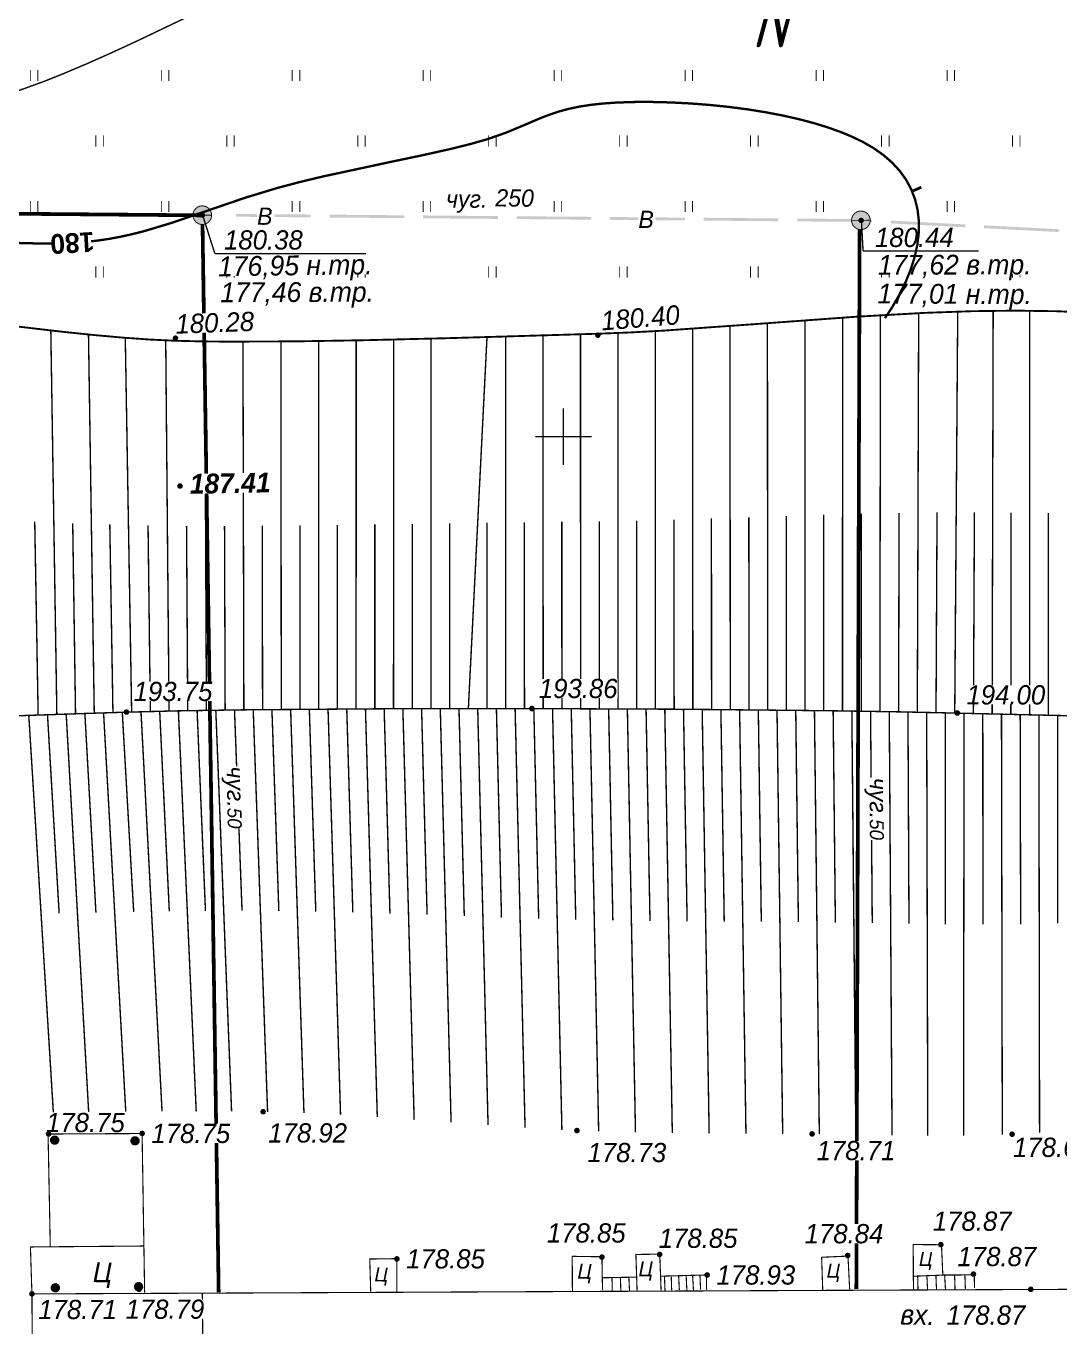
# Model space of a CAD drawing. Header units: millimetres. Extents: x 6735 to 13224, y -12144 to -9633.
# Drawn here: x 11041.6 to 11096.9, y -9793.6 to -9724.1 of the extents above; entities that cross this region are included whole.
import ezdxf
from ezdxf.enums import TextEntityAlignment as Align

# ---------------------------------------------------------------- set-up
doc = ezdxf.new("R2010")
doc.units = ezdxf.units.MM
doc.linetypes.add('Cплошная', pattern=[0])
doc.linetypes.add('Cплошная_0.50', pattern=[0])
doc.layers.add('КаБель силовой (Вновь)', color=1, linetype='Continuous', lineweight=60)
doc.layers.add('Строительный', color=251, linetype='Continuous', lineweight=13)
doc.styles.add('Simplex', font='simplex.shx', dxfattribs={"width": 0.7, "oblique": 15})
doc.styles.get("Standard").update_dxf_attribs({"font": 'arial.ttf'})
doc.styles.add('БСАМ курсив малоконтрасный (Бм-431)', font='')
doc.styles.get('БСАМ курсив малоконтрасный (Бм-431)').set_extended_font_data('Bm431', italic=True)
doc.linetypes.add('Водопр', pattern='A,5,-1,["В",БСАМ курсив малоконтрасный (Бм-431),S=2,R=0,X=-1.2,Y=-1],-1,10,-2,10,-2,5', length=36)
doc.linetypes.add('КОНТУР', pattern='A,0,-0.5,[133,ltypeshp.shx,S=0.05,R=0,X=-0.5,Y=0],-0.5', length=1)

# ---------------------------------------------------------------- blocks, each defined once
blk = doc.blocks.new('2011 - 401 трава')
at = {"color": 7, "linetype": 'Continuous', "lineweight": 0, "const_width": 0.1, "flags": 128}
for points in [[(0, 0), (0, 1.2)], [(0.8, 0), (0.8, 1.2)]]:
    blk.add_lwpolyline(points, dxfattribs=at)
blk = doc.blocks.new('22 - 107.1.1 столбы метал d-1.0')
blk.add_hatch(color=7).paths.add_polyline_path([(-0.00002, 0.5), (-0.25, 0.43302), (-0.43302, 0.25002), (-0.5, 0.00002), (-0.43302, -0.24998), (-0.25002, -0.433), (-0.00002, -0.5), (0.24998, -0.433), (0.433, -0.25), (0.5, 0), (0.433, 0.25), (0.25, 0.43302)])
at = {"color": 7, "linetype": 'Continuous', "lineweight": 0, "const_width": 0.02, "flags": 128}
blk.add_lwpolyline([(0, 0.5), (-0.25, 0.433013), (-0.433013, 0.25), (-0.5, 0), (-0.433013, -0.25), (-0.25, -0.433013), (0, -0.5), (0.25, -0.433013), (0.433013, -0.25), (0.5, 0), (0.433013, 0.25), (0.25, 0.433013), (0, 0.5)], close=True, dxfattribs=at)
blk = doc.blocks.new('118 - 330 отм высот')
blk.add_hatch(color=7).paths.add_polyline_path([(0.098, 0.12), (0.002, 0.155), (-0.095, 0.121), (-0.146, 0.032), (-0.129, -0.069), (-0.05, -0.135), (0.052, -0.136), (0.131, -0.07), (0.149, 0.031)])
at = {"color": 7, "linetype": 'Continuous', "lineweight": 0, "const_width": 0.01, "flags": 128}
blk.add_lwpolyline([(0.098, 0.12), (0.002, 0.155), (-0.095, 0.121), (-0.146, 0.032), (-0.129, -0.069), (-0.05, -0.135), (0.052, -0.136), (0.131, -0.07), (0.149, 0.031), (0.098, 0.12)], close=True, dxfattribs=at)
blk = doc.blocks.new('DIMENSION_17730')
at = {"color": 7, "linetype": 'Continuous', "lineweight": 0, "const_width": 0.075, "flags": 128}
for points in [[(4030.700267, 2211.862824), (4031.362518, 2209.77976)], [(4031.362518, 2209.77976), (4039.444585, 2209.77976)]]:
    blk.add_lwpolyline(points, dxfattribs=at)
at = {"color": 7, "insert": (4037.95452, 2210.77976), "char_height": 1.262627, "attachment_point": 7}
blk.add_mtext('{\\fArial|c1|b0|i1;\\l\\C0; }', dxfattribs=at)
blk = doc.blocks.new('DIMENSION_17742')
at = {"color": 7, "linetype": 'Continuous', "lineweight": 0, "const_width": 0.075, "flags": 128}
for points in [[(4065.922915, 2211.535518), (4066.011045, 2209.913233)], [(4066.011045, 2209.913233), (4072.193362, 2209.913233)]]:
    blk.add_lwpolyline(points, dxfattribs=at)
at = {"color": 7, "insert": (4070.703297, 2210.913233), "char_height": 1.262627, "attachment_point": 7}
blk.add_mtext('{\\fArial|c1|b0|i1;\\l\\C0; }', dxfattribs=at)
blk = doc.blocks.new('49 - 117.2.1 колодц.смотр.на водопроводах d-2.0')
at = {"true_color": 0xffffff}
blk.add_hatch(color=7, dxfattribs=at).paths.add_polyline_path([(-0.00002, 1), (-0.3827, 0.92388), (-0.70712, 0.70712), (-0.92388, 0.3827), (-1, 0), (-0.92388, -0.38268), (-0.70712, -0.7071), (-0.3827, -0.92386), (0, -0.99998), (0.38268, -0.92386), (0.7071, -0.7071), (0.92386, -0.38268), (0.99998, 0.00002), (0.92386, 0.3827), (0.7071, 0.70712), (0.38268, 0.92388)])
at = {"color": 7, "linetype": 'Continuous', "lineweight": 0, "const_width": 0.1, "flags": 128}
blk.add_lwpolyline([(-1, 0), (1, 0)], dxfattribs=at)
blk.add_lwpolyline([(0, 1), (0.269797, 0.962917), (0.519584, 0.854419), (0.730836, 0.682553), (0.887885, 0.460065), (0.979084, 0.203456), (0.997669, -0.068242), (0.942261, -0.33488), (0.81697, -0.57668), (0.631088, -0.775711), (0.398401, -0.917211), (0.136167, -0.990686), (-0.136167, -0.990686), (-0.398401, -0.917211), (-0.631088, -0.775711), (-0.81697, -0.57668), (-0.942261, -0.33488), (-0.997669, -0.068242), (-0.979084, 0.203456), (-0.887885, 0.460065), (-0.730836, 0.682553), (-0.519584, 0.854419), (-0.269797, 0.962917), (0, 1)], close=True, dxfattribs=at)
at = {"color": 7, "linetype": 'Continuous', "lineweight": 0, "true_color": 0xffffff, "const_width": 0.02, "flags": 128}
blk.add_lwpolyline([(0, 1), (-0.382683, 0.92388), (-0.707107, 0.707107), (-0.92388, 0.382683), (-1, 0), (-0.92388, -0.382683), (-0.707107, -0.707107), (-0.382683, -0.92388), (0, -1), (0.382683, -0.92388), (0.707107, -0.707107), (0.92388, -0.382683), (1, 0), (0.92388, 0.382683), (0.707107, 0.707107), (0.382683, 0.92388), (0, 1)], close=True, dxfattribs=at)
blk = doc.blocks.new('Крест')
at = {"color": 0, "linetype": 'Continuous', "lineweight": 0, "flags": 128}
for points in [[(0, -1), (0, 1)], [(-1, 0), (1, 0)]]:
    blk.add_lwpolyline(points, dxfattribs=at)

msp = doc.modelspace()

# ---------------------------------------------------------------- hatches: boundary and pattern name
at = {"layer": 'Строительный'}
for points in [[(11052.8685, -9734.31411), (11056.86836, -9734.34733), (11056.86961, -9734.19734), (11052.86975, -9734.16412)], [(11057.86833, -9734.35563), (11061.86819, -9734.38885), (11061.86944, -9734.23886), (11057.86957, -9734.20564)], [(11062.86816, -9734.39716), (11066.86802, -9734.43037), (11066.86926, -9734.28038), (11062.8694, -9734.24716)], [(11067.86798, -9734.43868), (11071.86785, -9734.47189), (11071.86909, -9734.3219), (11067.86923, -9734.28868)], [(11072.86781, -9734.4802), (11076.86767, -9734.51342), (11076.86892, -9734.36342), (11072.86906, -9734.3302)], [(11077.86764, -9734.52172), (11081.8675, -9734.55494), (11081.86875, -9734.40494), (11077.86889, -9734.37172)], [(11082.86747, -9734.56324), (11086.28025, -9734.59158), (11086.86339, -9734.62135), (11086.87103, -9734.47154), (11086.2863, -9734.4417), (11086.28248, -9734.5166), (11086.2831, -9734.4416), (11082.86871, -9734.41325)], [(11091.86453, -9734.72643), (11087.86973, -9734.52252), (11087.86209, -9734.67233), (11091.85689, -9734.87623)], [(11096.85803, -9734.98132), (11092.86323, -9734.77741), (11092.85559, -9734.92721), (11096.85039, -9735.13112)]]:
    msp.add_hatch(color=7, dxfattribs=at).paths.add_polyline_path(points)

# ---------------------------------------------------------------- linework, layer by layer
at = {"layer": 'Строительный', "color": 34, "linetype": 'Continuous', "lineweight": 0, "true_color": 0xa55200, "const_width": 0.15, "flags": 128}
msp.add_lwpolyline([(11089.00839, -9732.95121), (11089.5025, -9732.73963)], dxfattribs=at)
at = {"layer": 'Строительный', "linetype": 'Водопр', "const_width": 0.2}
msp.add_lwpolyline([(10968.10387, -9733.52824), (11051.03972, -9734.24021)], dxfattribs=at)
at = {"layer": 'Строительный', "color": 34, "linetype": 'Cплошная_0.50', "lineweight": 0, "true_color": 0xa55200, "const_width": 0.125, "elevation": 180, "flags": 128}
msp.add_lwpolyline([(11043.11031, -9735.74807), (11041.54416, -9735.73127), (11039.82508, -9735.63408), (11037.96204, -9735.45908), (11035.68669, -9735.18093), (11033.61695, -9734.91098), (11031.73998, -9734.66965), (11031.21387, -9734.61961), (11030.88323, -9734.63433), (11030.74811, -9734.66739), (11030.63073, -9734.71925), (11030.52776, -9734.79139), (11030.43698, -9734.88539), (11030.33039, -9735.04801), (11030.22867, -9735.26756), (11029.99718, -9735.97958), (11029.80805, -9736.59031), (11029.55128, -9737.26097), (11029.28339, -9737.87332), (11029.25438, -9737.93779), (11029.06092, -9738.37618), (11028.98055, -9738.60117), (11028.95553, -9738.7914), (11028.98862, -9739.06658), (11029.08778, -9739.39463)], dxfattribs=at)
at = {"layer": 'Строительный', "linetype": 'Водопр', "const_width": 0.2, "flags": 128}
for points in [[(11051.08154, -9734.7598), (11051.94418, -9791.79841)], [(11086.20453, -9735.00709), (11086.03014, -9791.61399)]]:
    msp.add_lwpolyline(points, dxfattribs=at)
at = {"layer": 'Строительный', "color": 7, "linetype": 'КОНТУР', "lineweight": 0, "ltscale": 2, "const_width": 0.1, "flags": 128}
msp.add_lwpolyline([(11136.09231, -9748.2843), (11134.97724, -9747.69615), (11133.52427, -9746.96228), (11132.13872, -9746.29672), (11130.44175, -9745.53467), (11128.84242, -9744.87951), (11127.33749, -9744.32995), (11125.92571, -9743.88551), (11124.32265, -9743.45324), (11122.46925, -9743.00436), (11120.4022, -9742.54777), (11118.1656, -9742.09321), (11115.77642, -9741.64484), (11113.31376, -9741.21817), (11110.82812, -9740.82196), (11108.36385, -9740.46325), (11105.76042, -9740.1232), (11103.27071, -9739.83957), (11100.92941, -9739.61632), (11098.76139, -9739.4558), (11096.73306, -9739.36436), (11094.5645, -9739.33313), (11092.23604, -9739.36174), (11089.7042, -9739.45069), (11086.02287, -9739.65817), (11081.04714, -9740.02015), (11080.61055, -9740.05346), (11075.74249, -9740.39983), (11073.9316, -9740.49962), (11072.32984, -9740.56279), (11070.3982, -9740.62151), (11064.24356, -9740.80286), (11059.81728, -9740.91185), (11056.15527, -9740.97406), (11052.43422, -9740.99035), (11050.88964, -9740.97329), (11049.54749, -9740.93937), (11048.28365, -9740.87893), (11046.8648, -9740.77851), (11045.28492, -9740.6377), (11043.52717, -9740.45502), (11040.98505, -9740.15714), (11037.66125, -9739.73324), (11037.51826, -9739.71465), (11034.86717, -9739.37921), (11033.47874, -9739.2373), (11033.26761, -9739.22208), (11031.06001, -9739.0796), (11029.77404, -9739.03641), (11028.63511, -9739.04278), (11027.39096, -9739.11599), (11026.80703, -9739.18003), (11026.24453, -9739.26276), (11024.66517, -9739.48139), (11022.85993, -9739.72384), (11021.59898, -9739.92217), (11020.46422, -9740.13352), (11019.42112, -9740.36435), (11018.46232, -9740.61644), (11017.85924, -9740.79959), (11017.29149, -9740.99331), (11016.7585, -9741.19781), (11016.25996, -9741.41319), (11015.79551, -9741.63964), (11015.36514, -9741.87716), (11014.96873, -9742.12581), (11014.60622, -9742.38564), (11014.21116, -9742.70576), (11013.74385, -9743.11464), (11012.60354, -9744.18885), (11011.21427, -9745.58109), (11009.62502, -9747.24231), (11008.0212, -9748.97273)], dxfattribs=at)
at = {"layer": 'Строительный', "color": 7, "linetype": 'Cплошная', "lineweight": 0, "const_width": 0.075, "flags": 128}
for points in [[(11085.28961, -9760.72278), (11085.29321, -9739.70721)], [(11087.28937, -9760.75391), (11087.31653, -9739.57682)], [(11089.28902, -9760.79112), (11089.3608, -9739.46659)], [(11091.28849, -9760.83723), (11091.44878, -9739.38363)], [(11093.28789, -9760.88616), (11093.34374, -9739.34097)], [(11095.2874, -9760.93058), (11095.30123, -9739.33686)], [(11043.29366, -9760.90778), (11042.97109, -9740.39278)], [(11073.29016, -9760.61268), (11073.2826, -9740.52857)], [(11075.29013, -9760.6237), (11075.28032, -9740.42758)], [(11077.29008, -9760.63747), (11077.27772, -9740.29909)], [(11079.29001, -9760.65402), (11079.27604, -9740.15443)], [(11081.28992, -9760.67351), (11081.27669, -9740.00264)], [(11083.28979, -9760.69626), (11083.2815, -9739.8513)], [(11045.29267, -9760.84472), (11044.98526, -9740.60827)], [(11047.29166, -9760.78125), (11046.95199, -9740.78548)], [(11049.29098, -9760.72931), (11049.113, -9740.92233)], [(11051.29063, -9760.69196), (11051.19577, -9740.97825)], [(11053.29043, -9760.66398), (11053.24303, -9740.99256)], [(11055.29031, -9760.64272), (11055.27077, -9740.98333)], [(11057.29025, -9760.62662), (11057.28649, -9740.95853)], [(11059.29021, -9760.61468), (11059.29422, -9740.92265)], [(11061.2902, -9760.60621), (11061.29639, -9740.8786)], [(11063.29019, -9760.60073), (11063.29459, -9740.82841)], [(11065.29019, -9760.59791), (11066.28678, -9740.74501)], [(11067.29019, -9760.5975), (11067.28325, -9740.7157)], [(11069.29018, -9760.5994), (11069.27999, -9740.65559)], [(11071.29018, -9760.60449), (11071.28314, -9740.59452)], [(11084.28971, -9760.709), (11084.28798, -9750.24347)], [(11086.2895, -9760.73769), (11086.29625, -9750.1888)], [(11088.28921, -9760.77163), (11088.31217, -9750.14519)], [(11090.28879, -9760.81279), (11090.34279, -9750.117)], [(11092.28816, -9760.86274), (11092.3412, -9750.11039)], [(11094.28764, -9760.90848), (11094.30057, -9750.12092)], [(11096.28714, -9760.95326), (11096.29643, -9750.15322)], [(11042.29425, -9760.94194), (11042.11191, -9750.60674)], [(11044.29315, -9760.87574), (11044.14146, -9750.69052)], [(11046.29218, -9760.81354), (11046.12398, -9750.75709)], [(11048.29126, -9760.75294), (11048.16926, -9750.80861)], [(11050.29077, -9760.70923), (11050.22562, -9750.83341)], [(11052.29051, -9760.677), (11052.25653, -9750.83304)], [(11054.29036, -9760.65262), (11054.27456, -9750.82145)], [(11056.29028, -9760.6341), (11056.28505, -9750.80332)], [(11058.29023, -9760.62018), (11058.2907, -9750.78097)], [(11060.2902, -9760.61004), (11060.29305, -9750.75577)], [(11062.29019, -9760.60312), (11062.29305, -9750.72864)], [(11064.29019, -9760.59901), (11064.29137, -9750.70026)], [(11066.29019, -9760.59741), (11066.28848, -9750.67121)], [(11068.29019, -9760.59814), (11068.28481, -9750.64201)], [(11070.29018, -9760.60154), (11070.28619, -9750.61329)], [(11072.29017, -9760.60822), (11072.28668, -9750.58621)], [(11074.29015, -9760.61784), (11074.28587, -9750.5501)], [(11076.29011, -9760.63025), (11076.28455, -9750.49812)], [(11078.29005, -9760.64539), (11078.28337, -9750.43678)], [(11080.28997, -9760.66339), (11080.28297, -9750.37116)], [(11082.28986, -9760.68445), (11082.28415, -9750.30546)], [(11051.79057, -9760.68422), (11052.63479, -9782.12793)], [(11052.79048, -9760.67027), (11053.19218, -9771.40383)], [(11053.7904, -9760.65811), (11054.55898, -9782.15234)], [(11054.79034, -9760.6475), (11055.15961, -9771.41247)], [(11055.7903, -9760.63826), (11056.50261, -9782.21261)], [(11056.79027, -9760.63022), (11057.13484, -9771.44327)], [(11057.79025, -9760.62327), (11058.4587, -9782.30723)], [(11058.79023, -9760.61731), (11059.11512, -9771.49076)], [(11059.79021, -9760.61225), (11060.42303, -9782.42627)], [(11060.79021, -9760.60803), (11061.09882, -9771.55025)], [(11061.7902, -9760.60457), (11062.393, -9782.56193)], [(11062.7902, -9760.60184), (11063.08486, -9771.61783)], [(11063.79019, -9760.59979), (11064.36683, -9782.70727)], [(11064.79019, -9760.59838), (11065.07248, -9771.68987)], [(11065.79019, -9760.59759), (11066.3432, -9782.85508)], [(11066.79019, -9760.59738), (11067.06109, -9771.76231)], [(11067.79019, -9760.59775), (11068.32097, -9782.99636)], [(11068.79019, -9760.59867), (11069.04962, -9771.82956)], [(11069.79019, -9760.60036), (11070.29, -9783.11645)], [(11070.79019, -9760.60291), (11071.03121, -9771.88193)], [(11071.79018, -9760.60626), (11072.25539, -9783.19563)], [(11072.79017, -9760.61036), (11073.01469, -9771.91715)], [(11073.79016, -9760.61517), (11074.22346, -9783.2469)], [(11074.79015, -9760.62069), (11074.99905, -9771.94301)], [(11075.79013, -9760.62689), (11076.1925, -9783.27994)], [(11076.7901, -9760.63377), (11076.98353, -9771.96259)], [(11077.79007, -9760.64135), (11078.16114, -9783.30033)], [(11078.79004, -9760.64962), (11078.96749, -9771.97845)], [(11079.79, -9760.65861), (11080.12813, -9783.3129)], [(11080.78995, -9760.66835), (11080.95026, -9771.99307)], [(11081.7899, -9760.67888), (11082.09199, -9783.32271)], [(11041.79458, -9760.96016), (11043.1066, -9782.17021)], [(11042.79395, -9760.92453), (11043.41641, -9771.54107)], [(11043.79341, -9760.89156), (11044.99427, -9782.14659)], [(11044.79291, -9760.86017), (11045.38302, -9771.4987)], [(11045.79243, -9760.82922), (11046.97706, -9782.12957)], [(11046.79193, -9760.79748), (11047.40069, -9771.46063)], [(11047.79145, -9760.76642), (11048.91702, -9782.12049)], [(11048.79111, -9760.74062), (11049.30462, -9771.4298)], [(11049.79087, -9760.71888), (11050.74307, -9782.11942)], [(11050.7907, -9760.70028), (11051.23712, -9771.41125)], [(11082.78983, -9760.69024), (11082.931, -9772.00939)], [(11083.78976, -9760.70251), (11084.05073, -9783.33664)], [(11084.78967, -9760.71575), (11084.90847, -9772.03229)], [(11085.78957, -9760.73008), (11086.00117, -9783.3638)], [(11086.78945, -9760.74563), (11086.88053, -9772.06269)], [(11087.7893, -9760.76257), (11087.93746, -9783.39488)], [(11088.78913, -9760.78113), (11088.84307, -9772.09429)], [(11089.78892, -9760.80165), (11089.84765, -9783.4158)], [(11090.78865, -9760.82462), (11090.78682, -9772.1215)], [(11091.78833, -9760.85029), (11091.75937, -9783.41338)], [(11092.78803, -9760.87465), (11092.79755, -9772.13594)], [(11093.78777, -9760.8974), (11093.83144, -9783.36853)], [(11094.78752, -9760.91951), (11094.8117, -9772.12199)], [(11095.78728, -9760.9418), (11095.82237, -9783.26146)], [(11096.78701, -9760.96505), (11096.78948, -9772.07656)]]:
    msp.add_lwpolyline(points, dxfattribs=at)
at = {"layer": 'Строительный', "color": 7, "linetype": 'Cплошная_0.50', "lineweight": 0, "flags": 128}
for points, const_width in [([(11016.63881, -9800.99473), (11016.64217, -9801.0393), (11016.65548, -9801.21692), (11016.99574, -9805.5997), (11017.21239, -9808.06116), (11017.42501, -9810.154), (11017.68768, -9812.29715), (11017.95958, -9814.03787), (11018.30452, -9815.88365), (11018.62507, -9817.42279), (11019.05293, -9819.19389), (11019.27658, -9820.00208), (11019.50871, -9820.76611), (11019.79223, -9821.60793), (11020.09005, -9822.3979), (11020.4032, -9823.13878), (11020.73242, -9823.83231), (11021.10075, -9824.52341), (11021.52461, -9825.24418), (11022.00042, -9825.9885), (11022.52287, -9826.74801), (11023.03458, -9827.44603), (11023.57277, -9828.13937), (11024.12956, -9828.81785), (11024.69512, -9829.46948), (11025.23858, -9830.06068), (11025.76977, -9830.60407), (11026.27819, -9831.08891), (11026.75378, -9831.50562), (11027.21879, -9831.87205), (11027.7155, -9832.22319), (11028.24147, -9832.55735), (11028.79386, -9832.87271), (11029.34937, -9833.15768), (11029.92332, -9833.42177), (11030.51225, -9833.66339), (11031.11238, -9833.88097), (11031.71284, -9834.07106), (11032.31641, -9834.23501), (11032.9191, -9834.37172), (11033.51689, -9834.48029), (11034.13675, -9834.5549), (11034.92445, -9834.60857), (11035.88348, -9834.64155), (11037.02279, -9834.65417), (11038.99859, -9834.63724), (11041.60608, -9834.5764), (11042.45825, -9834.55248), (11045.51524, -9834.48227), (11048.50324, -9834.43271), (11049.96498, -9834.39779), (11051.49105, -9834.36141), (11054.47909, -9834.31281), (11059.55221, -9834.30481), (11060.78344, -9834.30503), (11066.79511, -9834.30322), (11073.208, -9834.27431), (11074.58142, -9834.25987), (11078.20692, -9834.21903), (11083.2054, -9834.1275), (11085.79655, -9834.04925), (11088.19989, -9833.94979), (11093.97711, -9833.65152), (11097.29386, -9833.45005), (11100.09024, -9833.25089), (11102.79388, -9833.01092), (11103.84175, -9832.89304), (11104.68547, -9832.77674), (11106.30681, -9832.48462), (11107.93607, -9832.11281), (11109.55926, -9831.66334), (11111.13088, -9831.14761), (11111.90912, -9830.85985), (11112.66353, -9830.55809), (11113.39116, -9830.2435), (11114.08938, -9829.91723), (11114.79309, -9829.56275), (11115.50898, -9829.17745), (11116.22782, -9828.7663), (11116.94054, -9828.33448), (11117.66019, -9827.87293), (11118.35527, -9827.40063), (11119.01781, -9826.92301), (11119.64119, -9826.44485), (11120.25894, -9825.93709), (11120.81958, -9825.43836), (11121.31854, -9824.95274), (11121.75253, -9824.48344), (11122.13496, -9824.01228), (11122.5002, -9823.4971), (11122.84936, -9822.93638), (11123.18401, -9822.3276), (11123.4558, -9821.77545), (11123.72031, -9821.18346), (11123.97955, -9820.54717), (11124.23721, -9819.85754), (11124.61569, -9818.74393), (11125.06154, -9817.31261), (11125.45459, -9815.89349), (11125.8784, -9814.13183), (11126.29929, -9812.17187), (11126.69374, -9810.12718), (11127.05277, -9808.02648), (11127.33383, -9806.09754), (11127.57481, -9803.96396), (11127.85043, -9800.97563), (11128.35359, -9794.59317), (11128.57292, -9791.60384), (11128.75706, -9789.09749), (11128.89408, -9787.44355), (11129.1192, -9785.02595), (11129.18573, -9784.3252), (11129.4356, -9781.5545), (11129.58131, -9779.55047), (11129.6358, -9778.42456), (11129.6541, -9777.47865), (11129.63647, -9776.69827), (11129.58274, -9776.07697), (11129.48409, -9775.49696), (11129.33986, -9774.90312), (11129.15064, -9774.29781), (11128.91735, -9773.68401), (11128.6639, -9773.11264), (11128.37538, -9772.54011), (11128.05358, -9771.96997), (11127.70089, -9771.40646), (11127.34358, -9770.88668), (11126.96446, -9770.38115), (11126.56691, -9769.89439), (11126.15493, -9769.4313), (11125.74438, -9769.01608), (11125.28816, -9768.60495), (11124.78633, -9768.19796), (11124.23894, -9767.79515), (11123.71819, -9767.44326), (11123.16198, -9767.09463), (11122.57026, -9766.74923), (11121.94285, -9766.40695), (11120.79276, -9765.83142), (11119.53392, -9765.26216), (11118.01783, -9764.63498), (11116.38431, -9764.00651), (11114.27561, -9763.26122), (11112.27855, -9762.63067), (11111.13076, -9762.30772), (11110.04944, -9762.03555), (11109.03906, -9761.81527), (11108.10244, -9761.64748), (11107.1285, -9761.51351), (11106.00395, -9761.39433), (11104.72288, -9761.28931), (11103.27371, -9761.1975), (11100.64285, -9761.0782), (11097.34877, -9760.97883), (11094.54995, -9760.91427), (11091.42146, -9760.84074), (11088.39611, -9760.77362), (11084.6591, -9760.71397), (11076.55323, -9760.63208), (11068.68395, -9760.59854), (11060.97946, -9760.60732), (11053.27494, -9760.66417), (11049.7663, -9760.71937), (11047.0109, -9760.79028), (11045.17435, -9760.84837), (11041.67495, -9760.96465), (11038.75473, -9761.09683), (11036.34349, -9761.25587), (11035.0258, -9761.3733), (11033.84087, -9761.50582), (11032.78047, -9761.65435), (11031.84017, -9761.81953), (11031.39078, -9761.90782), (11029.35836, -9762.31757), (11027.85557, -9762.65797), (11026.74027, -9762.9485), (11025.73077, -9763.25123), (11024.80724, -9763.57215), (11023.96138, -9763.91421), (11023.02386, -9764.3648), (11022.59329, -9764.60427), (11022.18741, -9764.85361), (11021.80567, -9765.11315), (11021.44787, -9765.38307), (11021.11371, -9765.66357), (11020.80299, -9765.95484), (11020.17778, -9766.63326), (11019.55331, -9767.42654), (11018.93763, -9768.3245), (11018.33996, -9769.31369), (11017.78578, -9770.34679), (11017.26645, -9771.43453), (11016.79049, -9772.55906), (11016.36567, -9773.70204), (11015.98749, -9774.88343), (11015.67709, -9776.04658), (11015.439, -9777.17433), (11015.27622, -9778.25254), (11015.22652, -9778.78571), (11015.19291, -9779.41138), (11015.17396, -9780.94092), (11015.2193, -9782.84323), (11015.32911, -9785.12531), (11015.60294, -9789.12206), (11016.02888, -9794.16683), (11016.28193, -9796.94322), (11016.63749, -9800.9774)], 0.075), ([(11127.32656, -9806.15284), (11127.33383, -9806.09754), (11127.57481, -9803.96396), (11127.85043, -9800.97563), (11128.35359, -9794.59317), (11128.57292, -9791.60384), (11128.75706, -9789.09749), (11128.89408, -9787.44355), (11129.1192, -9785.02595), (11129.18573, -9784.3252), (11129.4356, -9781.5545), (11129.58131, -9779.55047), (11129.6358, -9778.42456), (11129.6541, -9777.47865), (11129.63647, -9776.69827), (11129.58274, -9776.07697), (11129.48409, -9775.49696), (11129.33986, -9774.90312), (11129.15064, -9774.29781), (11128.91735, -9773.68401), (11128.6639, -9773.11264), (11128.37538, -9772.54011), (11128.05358, -9771.96997), (11127.70089, -9771.40646), (11127.34358, -9770.88668), (11126.96446, -9770.38115), (11126.56691, -9769.89439), (11126.15493, -9769.4313), (11125.74438, -9769.01608), (11125.28816, -9768.60495), (11124.78633, -9768.19796), (11124.23894, -9767.79515), (11123.71819, -9767.44326), (11123.16198, -9767.09463), (11122.57026, -9766.74923), (11121.94285, -9766.40695), (11120.79276, -9765.83142), (11119.53392, -9765.26216), (11118.01783, -9764.63498), (11116.38431, -9764.00651), (11114.27561, -9763.26122), (11112.27855, -9762.63067), (11111.13076, -9762.30772), (11110.04944, -9762.03555), (11109.03906, -9761.81527), (11108.10244, -9761.64748), (11107.1285, -9761.51351), (11106.00395, -9761.39433), (11104.72288, -9761.28931), (11103.27371, -9761.1975), (11100.64285, -9761.0782), (11097.34877, -9760.97883), (11094.54995, -9760.91427), (11091.42146, -9760.84074), (11088.39611, -9760.77362), (11084.6591, -9760.71397), (11076.55323, -9760.63208), (11068.68395, -9760.59854), (11060.97946, -9760.60732), (11053.27494, -9760.66417), (11049.7663, -9760.71937), (11047.0109, -9760.79028), (11045.17435, -9760.84837), (11041.67495, -9760.96465), (11038.75473, -9761.09683), (11036.34349, -9761.25587), (11035.0258, -9761.3733), (11033.84087, -9761.50582), (11032.78047, -9761.65435), (11031.84017, -9761.81953), (11031.39078, -9761.90782), (11029.35836, -9762.31757), (11027.85557, -9762.65797), (11026.74027, -9762.9485), (11025.73077, -9763.25123), (11024.80724, -9763.57215), (11023.96138, -9763.91421), (11023.02386, -9764.3648), (11022.59329, -9764.60427), (11022.18741, -9764.85361), (11021.80567, -9765.11315), (11021.44787, -9765.38307), (11021.11371, -9765.66357), (11020.80299, -9765.95484), (11020.58681, -9766.17629)], 0.075), ([(11042.82377, -9783.29333), (11042.94293, -9789.33072)], 0.06), ([(11042.84991, -9783.33197), (11047.85111, -9783.30684)], 0.06), ([(11047.85111, -9783.30684), (11047.98651, -9791.80172)], 0.06), ([(11041.8735, -9789.368), (11047.91106, -9789.31784)], 0.06), ([(11041.96259, -9791.87718), (11041.88168, -9789.37904)], 0.06), ([(11070.84208, -9789.86816), (11070.85281, -9791.73724)], 0.06), ([(11072.4245, -9789.89144), (11070.84473, -9789.8682)], 0.06), ([(11075.50388, -9789.75053), (11074.24583, -9789.76907), (11074.31209, -9791.7405)], 0.06), ([(11075.5197, -9789.75429), (11075.59348, -9791.69408)], 0.06), ([(11085.57122, -9789.85605), (11084.18268, -9789.91846)], 0.06), ([(11085.58143, -9789.8131), (11085.67206, -9791.62676)], 0.06), ([(11090.54426, -9789.25033), (11089.04438, -9789.23733)], 0.06), ([(11089.06936, -9789.22147), (11089.08149, -9791.65165)], 0.06), ([(11090.57899, -9789.22577), (11090.65157, -9790.86794), (11092.33234, -9790.85915), (11092.34589, -9791.5656)], 0.06), ([(11061.46189, -9791.79039), (11061.47357, -9789.99266), (11060.01913, -9790.01278), (11060.07269, -9791.7613)], 0.06), ([(11072.43009, -9789.91537), (11072.46172, -9791.66467)], 0.06), ([(11084.17468, -9789.90972), (11084.23257, -9791.67022)], 0.06), ([(11074.27565, -9790.97966), (11072.44583, -9791.01271)], 0.06), ([(11072.96799, -9790.99595), (11072.98132, -9791.70832)], 0.06), ([(11073.41934, -9790.99579), (11073.44043, -9791.72075)], 0.06), ([(11073.87069, -9790.99562), (11073.90437, -9791.71283)], 0.06), ([(11078.02295, -9791.66985), (11078.01362, -9790.8653), (11075.54122, -9790.92948)], 0.06), ([(11075.77146, -9790.91018), (11075.80372, -9791.72376)], 0.06), ([(11076.13711, -9790.95412), (11076.1582, -9791.67908)], 0.06), ([(11076.52986, -9790.92928), (11076.56887, -9791.66925)], 0.06), ([(11076.93277, -9790.90685), (11076.96986, -9791.70009)], 0.06), ([(11077.32484, -9791.69851), (11077.27466, -9790.86992)], 0.06), ([(11077.67032, -9790.87801), (11077.70208, -9791.64849)], 0.06), ([(11090.66201, -9790.87245), (11089.09436, -9790.92947)], 0.06), ([(11089.30777, -9790.9162), (11089.32699, -9791.64297)], 0.06), ([(11089.79722, -9790.89543), (11089.83829, -9791.64566)], 0.06), ([(11090.28256, -9790.89195), (11090.31497, -9791.64014)], 0.06), ([(11090.74811, -9790.85635), (11090.79619, -9791.65397)], 0.06), ([(11091.27876, -9790.85451), (11091.30748, -9791.65667)], 0.06), ([(11091.83084, -9790.83948), (11091.85913, -9791.60497)], 0.06), ([(11051.24904, -9810.77643), (11051.07117, -9791.80395)], 0.06)]:
    msp.add_lwpolyline(points, dxfattribs=dict(at, const_width=const_width))
at = {"layer": 'Строительный', "color": 7, "linetype": 'Cплошная_0.50', "lineweight": 0, "const_width": 0.06, "flags": 128}
msp.add_lwpolyline([(11042.07965, -9810.78582), (11054.159, -9810.89237), (11086.34007, -9810.49501), (11103.53674, -9810.17009), (11103.58188, -9803.93114), (11103.29664, -9791.61476), (11095.3528, -9791.63982), (11041.96259, -9791.87718), (11042.07965, -9810.78582)], close=True, dxfattribs=at)

# ---------------------------------------------------------------- block references
at = {"layer": 'Строительный', "color": 7, "xscale": 0.5, "yscale": 0.5}
for p in [(11041.87739, -9727.06555), (11048.87739, -9727.06555), (11055.87739, -9727.06555), (11062.87739, -9727.06555), (11069.87739, -9727.06555), (11076.87739, -9727.06555), (11083.87739, -9727.06555), (11090.87739, -9727.06555), (11045.37739, -9730.56555), (11052.37739, -9730.56555), (11059.37739, -9730.56555), (11066.37739, -9730.56555), (11073.37739, -9730.56555), (11080.37739, -9730.56555), (11087.37739, -9730.56555), (11094.37739, -9730.56555), (11041.87739, -9734.06555), (11048.87739, -9734.06555), (11055.87739, -9734.06555), (11062.87739, -9734.06555), (11069.87739, -9734.06555), (11076.87739, -9734.06555), (11083.87739, -9734.06555), (11090.87739, -9734.06555), (11045.37739, -9737.56555), (11052.37739, -9737.56555), (11059.37739, -9737.56555), (11066.37739, -9737.56555), (11073.37739, -9737.56555), (11080.37739, -9737.56555), (11087.37739, -9737.56555), (11094.37739, -9737.56555)]:
    msp.add_blockref('2011 - 401 трава', p, dxfattribs=at)
at = {"layer": 'Строительный', "color": 7}
for name, p, xscale, yscale, rotation in [('49 - 117.2.1 колодц.смотр.на водопроводах d-2.0', (11051.06718, -9734.23181), 0.4999999999998405, 0.4999999999998405, 359.4990863060664), ('49 - 117.2.1 колодц.смотр.на водопроводах d-2.0', (11086.27398, -9734.50666), 0.4999999999998408, 0.4999999999998408, 0.243724792678752), ('22 - 107.1.1 столбы метал d-1.0', (11043.17565, -9783.66232), 0.4999999999998408, 0.4999999999998408, 346.6283499999836), ('22 - 107.1.1 столбы метал d-1.0', (11047.4736, -9783.69525), 0.4999999999998408, 0.4999999999998408, 346.6283499999836), ('22 - 107.1.1 столбы метал d-1.0', (11047.66187, -9791.49041), 0.4999999999998408, 0.4999999999998408, 346.6283499999836), ('22 - 107.1.1 столбы метал d-1.0', (11043.21445, -9791.54953), 0.4999999999998408, 0.4999999999998408, 346.6283499999836)]:
    msp.add_blockref(name, p, dxfattribs=dict(at, xscale=xscale, yscale=yscale, rotation=rotation))
for name, p in [('118 - 330 отм высот', (11051.0668, -9734.22415, 180.38)), ('DIMENSION_17730', (7020.37739, -11946.06555)), ('118 - 330 отм высот', (11086.28248, -9734.5166, 180.44)), ('DIMENSION_17742', (7020.37739, -11946.06555)), ('118 - 330 отм высот', (11072.21339, -9740.64876, 180.4)), ('118 - 330 отм высот', (11049.63459, -9740.81123, 180.28)), ('118 - 330 отм высот', (11049.87594, -9748.7104, 187.41)), ('118 - 330 отм высот', (11047.0109, -9760.79028, 193.751)), ('118 - 330 отм высот', (11068.68395, -9760.59854, 193.859)), ('118 - 330 отм высот', (11091.42146, -9760.84074, 193.998)), ('118 - 330 отм высот', (11054.31924, -9782.14789, 178.91692)), ('118 - 330 отм высот', (11042.84991, -9783.33197, 178.74752)), ('118 - 330 отм высот', (11047.85111, -9783.30684, 178.7524)), ('118 - 330 отм высот', (11071.09165, -9783.15377, 178.7261)), ('118 - 330 отм высот', (11083.66353, -9783.333, 178.71305)), ('118 - 330 отм высот', (11094.35441, -9783.34825, 178.61501)), ('118 - 330 отм высот', (11090.54426, -9789.25033, 178.87479)), ('118 - 330 отм высот', (11061.46713, -9790.01129, 178.85328)), ('118 - 330 отм высот', (11072.43009, -9789.91537, 178.85445)), ('118 - 330 отм высот', (11075.51237, -9789.77338, 178.85006)), ('118 - 330 отм высот', (11085.5671, -9789.82725, 178.84454)), ('118 - 330 отм высот', (11078.05289, -9790.8727, 178.92829)), ('118 - 330 отм высот', (11092.28773, -9790.82303, 178.86901)), ('118 - 330 отм высот', (11041.96259, -9791.87718, 178.70813)), ('118 - 330 отм высот', (11047.68161, -9791.63849, 178.78952)), ('118 - 330 отм высот', (11095.3528, -9791.63982, 178.87382))]:
    msp.add_blockref(name, p, dxfattribs=at)
at = {"layer": 'Строительный', "color": 136, "true_color": 0x008080, "xscale": 1.5, "yscale": 1.5}
msp.add_blockref('Крест', (11070.37739, -9746.06555), dxfattribs=at)

# ---------------------------------------------------------------- texts
at = {"layer": 'КаБель силовой (Вновь)', "style": 'Simplex', "oblique": 15, "width": 0.7}
msp.add_text('N', height=3, dxfattribs=at).set_placement((11081.37016, -9723.77688), align=Align.MIDDLE_CENTER)
at = {"layer": 'Строительный', "color": 7, "insert": (11066.73009, -9733.77729), "char_height": 0.922597, "attachment_point": 7, "rotation": 359.5241932, "bg_fill": 3, "box_fill_scale": 1, "bg_fill_color": 256, "bg_fill_transparency": 0}
msp.add_mtext('{\\fBm431|c1|b0|i1;\\l\\C0;250}', dxfattribs=at)
at = {"layer": 'Строительный', "color": 34, "true_color": 0xa55200, "insert": (11044.11932, -9735.7122), "char_height": 1.056266, "attachment_point": 5, "rotation": 183.2575015}
msp.add_mtext('{\\fP131|c1|b1|i0;\\l\\C32;180}', dxfattribs=at)

# ---------------------------------------------------------------- next in the draw order: texts
at = {"layer": 'Строительный', "color": 7, "bg_fill": 3, "box_fill_scale": 1, "bg_fill_color": 256}
for s, insert, char_height, attachment_point, rotation, bg_fill_transparency in [('{\\fBm431|c1|b0|i1;\\l\\C0;чуг.}', (11064.0947, -9734.09924), 0.922597, 7, 359.5241932, 0), ('{\\fBm431|c1|b0|i1;\\l\\C0;В}', (11074.37708, -9734.91453), 0.922597, 7, 359.5241932, 0), ('{\\fD431|c1|b0|i1;\\l\\C0;177,01\\fBm431|c1|b0|i1; н.тр.}', (11087.16268, -9737.88847), 1.057968, 1, 359.7182411, 0), ('{\\fD431|c1|b0|i1;\\l\\C0;180.40}', (11072.38733, -9739.88808), 1.028706, 4, 4.5817599, 6307), ('{\\fD431|c1|b0|i1;\\l\\C0;180.28}', (11049.63172, -9740.06172), 1.028706, 4, 2.1167928, 7411865), ('{\\fD431|c1|b1|i1;\\l\\C0;187.41}', (11050.39952, -9748.59904), 1.056266, 4, 1.0515111, 0), ('{\\fBm431|b0|i1|c204|p18;\\C0;чуг.\\fBm431|b0|i1|c0|p18;\\H0.81292x;50}', (11052.08414, -9763.70027), 0.922597, 7, 271.2089824, 0), ('{\\fBm431|b0|i1|c204|p18;\\C0;чуг.\\fBm431|b0|i1|c0|p18;\\H0.81292x;50}', (11086.459, -9764.29996), 0.922597, 7, 270.2467349, 0), ('{\\fBm431|c1|b0|i1;\\l\\C0;Ц}', (11089.3862, -9789.62571), 0.75, 1, 358.9774567, 4267482), ('{\\fBm431|c1|b0|i1;\\l\\C0;Ц}', (11045.23321, -9790.18789), 1.057968, 1, 358.9774567, 4267287), ('{\\fBm431|c1|b0|i1;\\l\\C0;Ц}', (11060.28238, -9790.45607), 0.75, 1, 358.9774567, 4267432), ('{\\fBm431|b0|i1|c204|p18;\\C0;Ц}', (11071.13204, -9790.26141), 0.8, 1, 358.9774567, 4267262), ('{\\fBm431|b0|i1|c204|p18;\\C0;Ц}', (11074.40032, -9790.12886), 0.8, 1, 358.9774567, 4267262), ('{\\fBm431|c1|b0|i1;\\l\\C0;Ц}', (11084.45271, -9790.25437), 0.75, 1, 358.9774567, 4267447), ('{\\fBm431|c1|b0|i1;\\l\\C0;вх.}', (11088.39462, -9792.4482), 1.057968, 1, 358.9774567, 4267362)]:
    msp.add_mtext(s, dxfattribs=dict(at, insert=insert, char_height=char_height, attachment_point=attachment_point, rotation=rotation, bg_fill_transparency=bg_fill_transparency))
at = {"layer": 'Строительный', "color": 7, "char_height": 1.028706, "attachment_point": 4, "bg_fill": 3, "box_fill_scale": 1, "bg_fill_color": 256}
for s, insert, bg_fill_transparency in [('{\\fD431|c1|b0|i1;\\l\\C0;180.44}', (11087.0276, -9735.42526), 6287), ('{\\fD431|c1|b0|i1;\\l\\C0;180.38}', (11052.23169, -9735.56192), 6302), ('{\\fD431|c1|b0|i1;\\l\\C0;193.75}', (11047.39898, -9759.68823), 4264252), ('{\\fD431|c1|b0|i1;\\l\\C0;193.86}', (11069.05843, -9759.53222), 4266052), ('{\\fD431|c1|b0|i1;\\l\\C0;194.00}', (11091.91683, -9759.87254), 4266647), ('{\\fD431|c1|b0|i1;\\l\\C0;178.75}', (11042.71711, -9782.72512), 4264257), ('{\\fD431|c1|b0|i1;\\l\\C0;178.75}', (11048.35111, -9783.30684), 4264387), ('{\\fD431|c1|b0|i1;\\l\\C0;178.92}', (11054.59744, -9783.27898), 4265687), ('{\\fD431|c1|b0|i1;\\l\\C0;178.62}', (11094.40594, -9784.04992), 4265327), ('{\\fD431|c1|b0|i1;\\l\\C0;178.73}', (11071.65959, -9784.32905), 4264967), ('{\\fD431|c1|b0|i1;\\l\\C0;178.71}', (11083.90781, -9784.22349), 4266357), ('{\\fD431|c1|b0|i1;\\l\\C0;178.87}', (11090.11982, -9787.99617), 4266652), ('{\\fD431|c1|b0|i1;\\l\\C0;178.85}', (11069.48924, -9788.62637), 4266197), ('{\\fD431|c1|b0|i1;\\l\\C0;178.85}', (11075.46761, -9788.91008), 4266252), ('{\\fD431|c1|b0|i1;\\l\\C0;178.84}', (11083.26796, -9788.66523), 4266632), ('{\\fD431|c1|b0|i1;\\l\\C0;178.85}', (11061.96713, -9790.01129), 4266092), ('{\\fD431|c1|b0|i1;\\l\\C0;178.87}', (11091.43608, -9789.88722), 4266512), ('{\\fD431|c1|b0|i1;\\l\\C0;178.93}', (11078.55289, -9790.8727), 4266177), ('{\\fD431|c1|b0|i1;\\l\\C0;178.71}', (11042.30195, -9792.71554), 4264262), ('{\\fD431|c1|b0|i1;\\l\\C0;178.79}', (11046.96694, -9792.70076), 4265537), ('{\\fD431|c1|b0|i1;\\l\\C0;178.87}', (11090.85417, -9793.01463), 4266627)]:
    msp.add_mtext(s, dxfattribs=dict(at, insert=insert, bg_fill_transparency=bg_fill_transparency))

# ---------------------------------------------------------------- next in the draw order: texts
at = {"layer": 'Строительный', "color": 7, "bg_fill": 3, "box_fill_scale": 1, "bg_fill_color": 256, "bg_fill_transparency": 0}
for s, insert, char_height, attachment_point, rotation in [('{\\fBm431|c1|b0|i1;\\l\\C0;В}', (11053.99516, -9734.74527), 0.922597, 7, 359.5241932), ('{\\fD431|c1|b0|i1;\\l\\C0;177,62\\fBm431|c1|b0|i1; в.тр.}', (11087.18009, -9736.35723), 1.057968, 1, 0.1485796), ('{\\fD431|c1|b0|i1;\\l\\C0;177,46\\fBm431|c1|b0|i1; в.тр.}', (11052.02983, -9737.8255), 1.057968, 1, 0.2167734)]:
    msp.add_mtext(s, dxfattribs=dict(at, insert=insert, char_height=char_height, attachment_point=attachment_point, rotation=rotation))

# ---------------------------------------------------------------- next in the draw order: texts
at = {"layer": 'Строительный', "color": 7, "insert": (11051.90429, -9736.4448), "char_height": 1.057968, "attachment_point": 1, "rotation": 0.8226123, "bg_fill": 3, "box_fill_scale": 1, "bg_fill_color": 256, "bg_fill_transparency": 0}
msp.add_mtext('{\\fD431|c1|b0|i1;\\l\\C0;176,95\\fBm431|c1|b0|i1; н.тр.}', dxfattribs=at)

# ---------------------------------------------------------------- next in the draw order: linework, layer by layer
at = {"layer": 'Строительный', "color": 34, "linetype": 'Cплошная_0.50', "lineweight": 0, "true_color": 0xa55200, "flags": 128}
for points, const_width, elevation in [([(11052.91698, -9722.33489), (11050.8395, -9723.36441), (11047.59891, -9724.91658), (11046.16488, -9725.57651), (11044.86621, -9726.15298), (11043.69467, -9726.64966), (11042.64641, -9727.06814), (11041.44936, -9727.50443), (11040.32988, -9727.86274), (11039.28711, -9728.14336), (11038.31875, -9728.34692), (11037.43878, -9728.47237), (11036.61799, -9728.52582), (11035.85372, -9728.50971), (11035.01493, -9728.42113), (11034.93124, -9728.41016), (11033.42968, -9728.22483), (11031.72646, -9728.06271), (11030.53252, -9727.96774), (11029.54044, -9727.91498), (11028.63309, -9727.89816), (11027.81274, -9727.91815), (11027.06461, -9727.97612), (11026.39997, -9728.07217), (11025.81836, -9728.20635), (11025.31988, -9728.37865), (11024.93707, -9728.56686), (11024.58681, -9728.79728), (11024.26787, -9729.0707), (11023.97812, -9729.38891), (11023.72203, -9729.74369), (11023.48584, -9730.15059), (11023.26594, -9730.61238), (11023.01286, -9731.23306), (11022.79409, -9731.76906), (11022.55218, -9732.25187), (11022.20794, -9732.81753), (11021.91121, -9733.29848), (11021.69273, -9733.70133), (11021.49593, -9734.13039), (11021.31747, -9734.59624), (11021.07501, -9735.39692), (11020.89581, -9736.22739), (11020.78597, -9737.05891), (11020.74675, -9737.88029), (11020.77808, -9738.67728), (11020.8792, -9739.45106), (11021.03027, -9740.11314)], 0.075, 179.5), ([(11087.55773, -9739.73303), (11087.90238, -9739.2172), (11088.31475, -9738.50939), (11088.66163, -9737.80945), (11088.94143, -9737.12054), (11089.15287, -9736.4459), (11089.29515, -9735.78818), (11089.36768, -9735.15007), (11089.37019, -9734.534), (11089.30299, -9733.94405), (11089.16643, -9733.38022), (11088.96094, -9732.84432), (11088.68714, -9732.33791), (11088.34589, -9731.86254), (11087.93797, -9731.41923), (11087.46435, -9731.00902), (11086.92604, -9730.63277), (11086.41146, -9730.33579), (11085.83663, -9730.05474), (11085.20261, -9729.79012), (11084.51082, -9729.54254), (11083.76232, -9729.31242), (11082.9601, -9729.10073), (11082.10705, -9728.90824), (11081.20723, -9728.73587), (11080.24094, -9728.58097), (11079.23801, -9728.44941), (11078.20731, -9728.34236), (11077.16157, -9728.26116), (11076.1089, -9728.20672), (11075.07716, -9728.18076), (11074.09003, -9728.18389), (11073.1771, -9728.21605), (11072.47059, -9728.26612), (11071.821, -9728.33768), (11071.22098, -9728.43153), (11070.66007, -9728.54927), (11070.14643, -9728.68729), (11069.63732, -9728.85511), (11069.11571, -9729.05691), (11068.42664, -9729.3526), (11067.28564, -9729.83053), (11066.28104, -9730.17971), (11065.39481, -9730.43209), (11064.30215, -9730.70247), (11062.97876, -9730.99838), (11061.03963, -9731.40593), (11057.52113, -9732.16256), (11056.21872, -9732.47539), (11055.07893, -9732.77758), (11053.40897, -9733.2845), (11051.29485, -9734.00603), (11049.38037, -9734.65984), (11047.98119, -9735.07897), (11047.31905, -9735.24766), (11046.67996, -9735.38842), (11046.05419, -9735.5034), (11045.43577, -9735.59367), (11045.12569, -9735.63008)], 0.125, 180)]:
    msp.add_lwpolyline(points, dxfattribs=dict(at, const_width=const_width, elevation=elevation))

doc.saveas('drawing.dxf')
